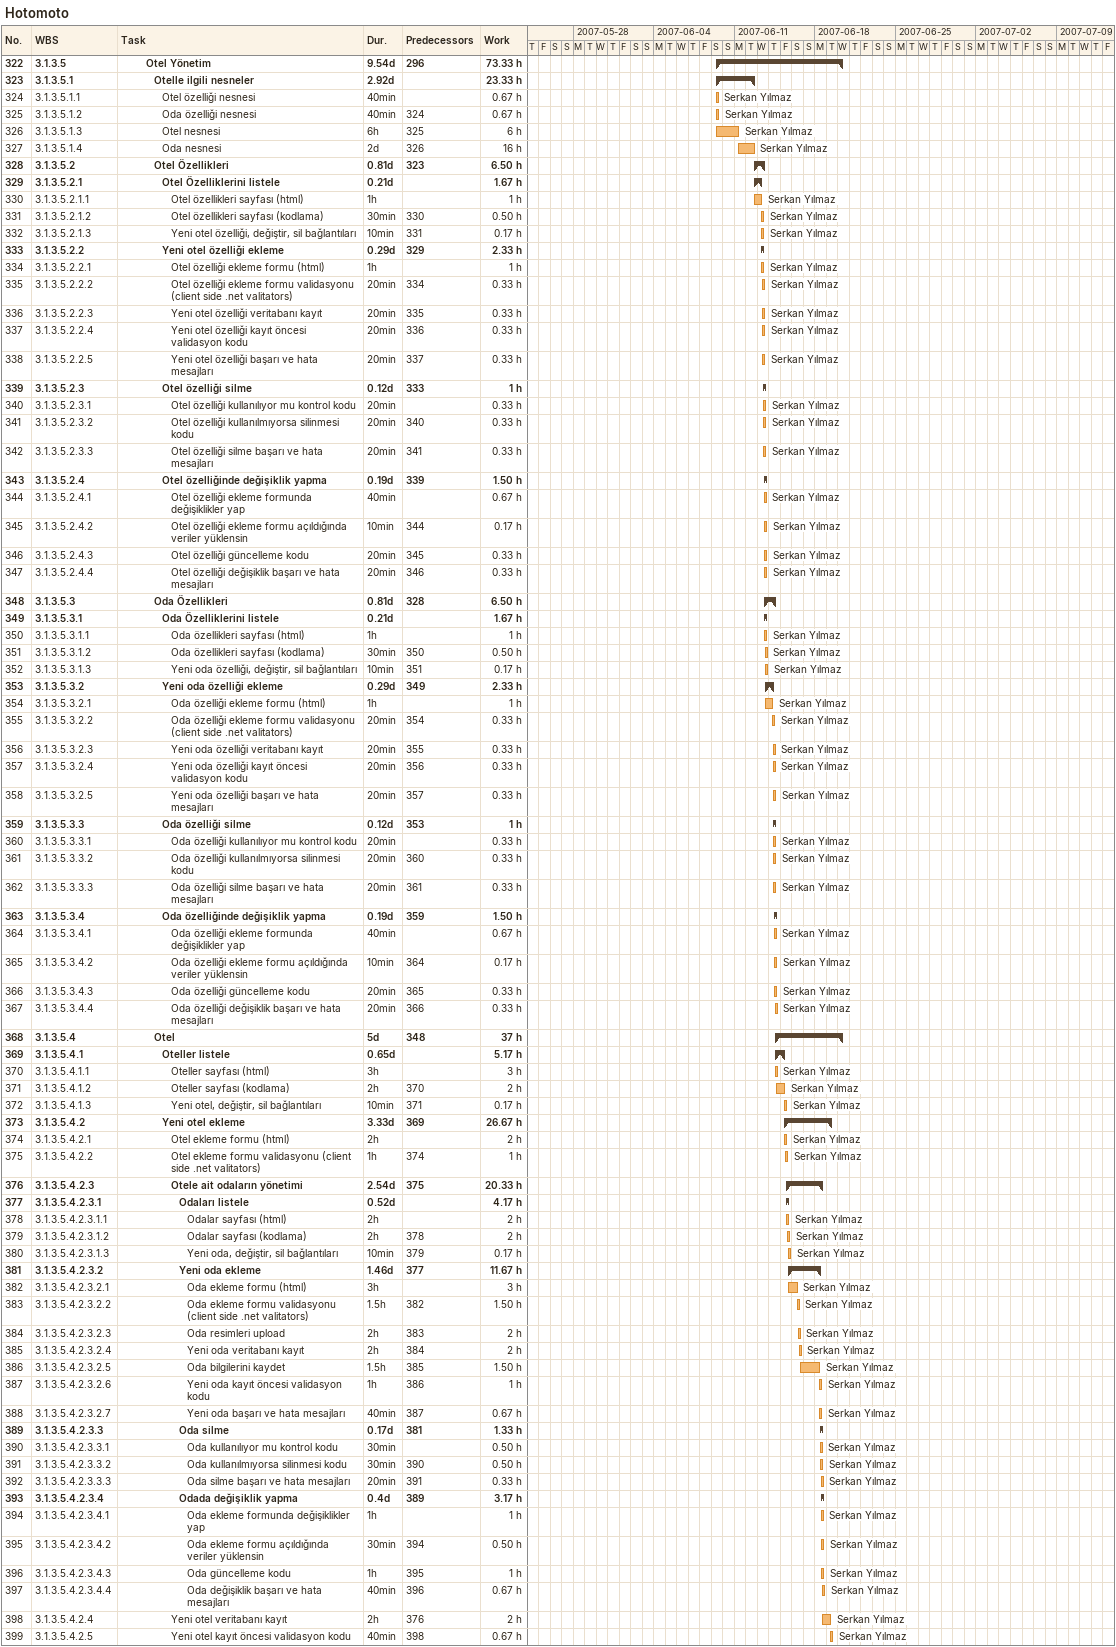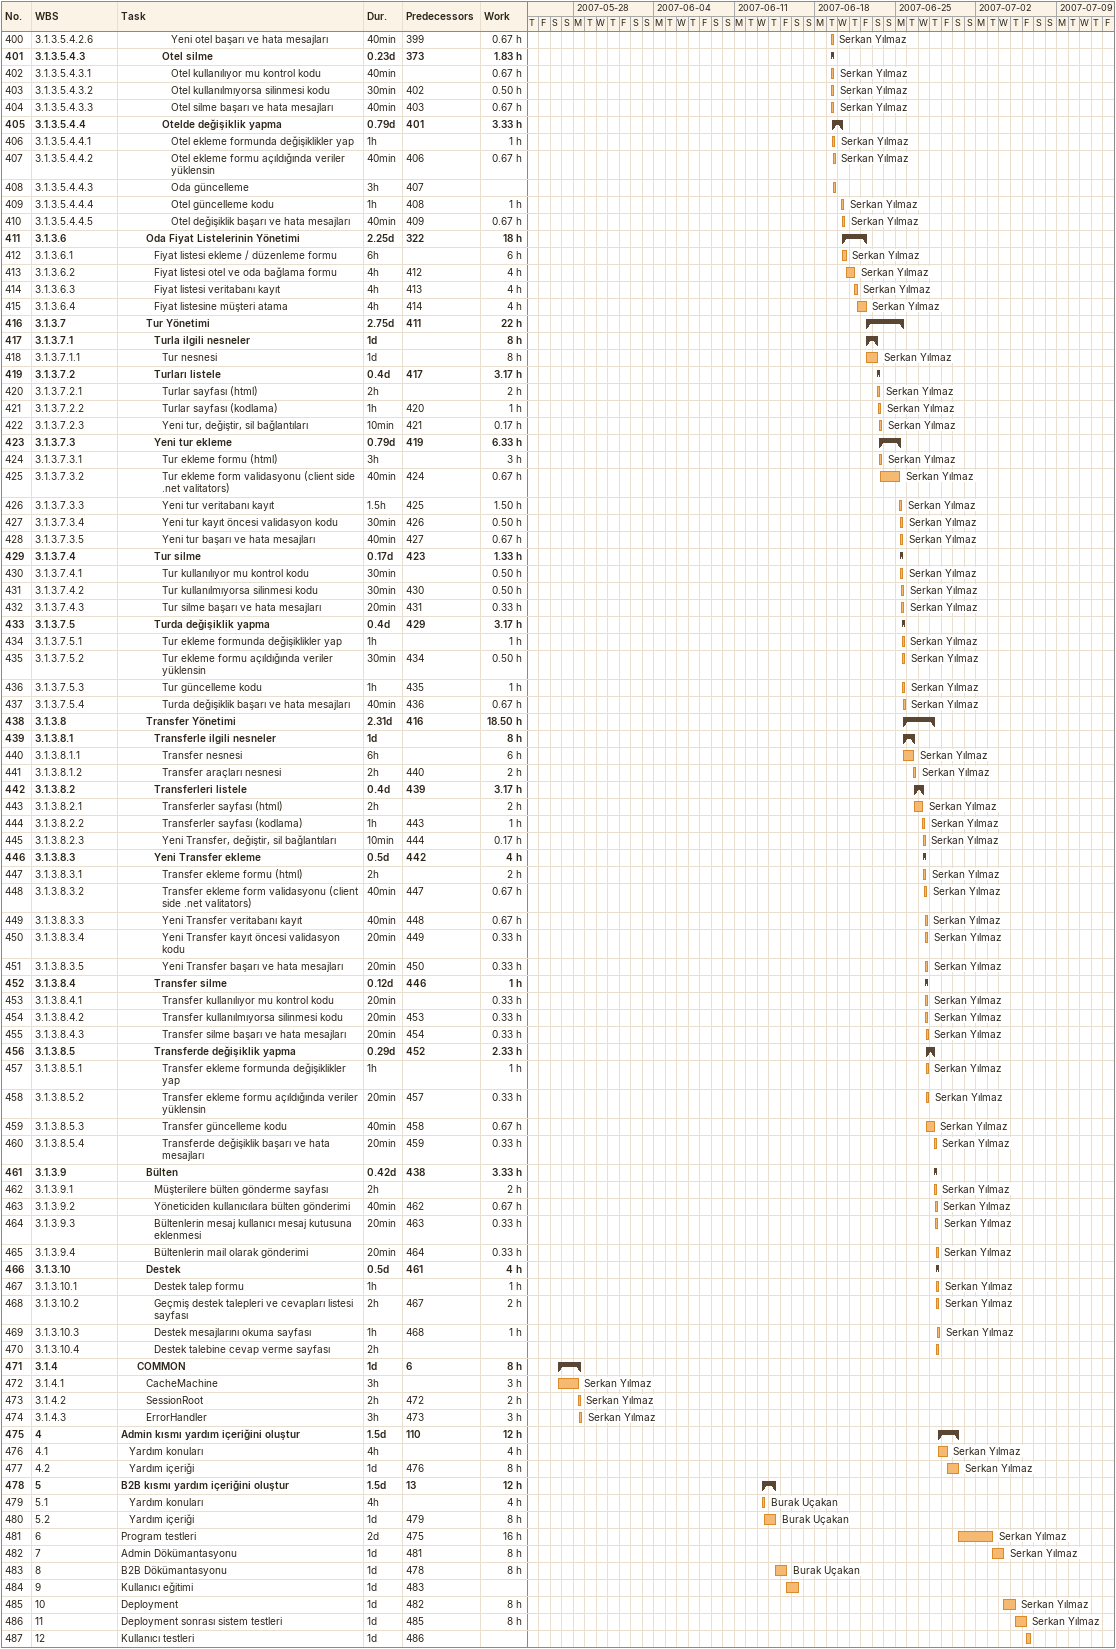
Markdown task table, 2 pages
Hotomoto

| ID | WBS | Task | Duration | Start | Finish | Predecessors | Resources | Work (h) |
|---|---|---|---|---|---|---|---|---|
| 322 | 3.1.3.5 | **Otel Yönetim** | 9.54d | 2007-06-09 | 2007-06-20 | 296 |  | 73.33 |
| 323 | 3.1.3.5.1 | **Otelle ilgili nesneler** | 2.92d | 2007-06-09 | 2007-06-12 |  |  | 23.33 |
| 324 | 3.1.3.5.1.1 | Otel özelliği nesnesi | 40min | 2007-06-09 | 2007-06-09 |  | Serkan Yılmaz | 0.67 |
| 325 | 3.1.3.5.1.2 | Oda özelliği nesnesi | 40min | 2007-06-09 | 2007-06-09 | 324 | Serkan Yılmaz | 0.67 |
| 326 | 3.1.3.5.1.3 | Otel nesnesi | 6h | 2007-06-09 | 2007-06-11 | 325 | Serkan Yılmaz | 6 |
| 327 | 3.1.3.5.1.4 | Oda nesnesi | 2d | 2007-06-11 | 2007-06-12 | 326 | Serkan Yılmaz | 16 |
| 328 | 3.1.3.5.2 | **Otel Özellikleri** | 0.81d | 2007-06-12 | 2007-06-13 | 323 |  | 6.50 |
| 329 | 3.1.3.5.2.1 | **Otel Özelliklerini listele** | 0.21d | 2007-06-12 | 2007-06-13 |  |  | 1.67 |
| 330 | 3.1.3.5.2.1.1 | Otel özellikleri sayfası (html) | 1h | 2007-06-12 | 2007-06-13 |  | Serkan Yılmaz | 1 |
| 331 | 3.1.3.5.2.1.2 | Otel özellikleri sayfası (kodlama) | 30min | 2007-06-13 | 2007-06-13 | 330 | Serkan Yılmaz | 0.50 |
| 332 | 3.1.3.5.2.1.3 | Yeni otel özelliği, değiştir, sil bağlantıları | 10min | 2007-06-13 | 2007-06-13 | 331 | Serkan Yılmaz | 0.17 |
| 333 | 3.1.3.5.2.2 | **Yeni otel özelliği ekleme** | 0.29d | 2007-06-13 | 2007-06-13 | 329 |  | 2.33 |
| 334 | 3.1.3.5.2.2.1 | Otel özelliği ekleme formu (html) | 1h | 2007-06-13 | 2007-06-13 |  | Serkan Yılmaz | 1 |
| 335 | 3.1.3.5.2.2.2 | Otel özelliği ekleme formu validasyonu (client side .net valitators) | 20min | 2007-06-13 | 2007-06-13 | 334 | Serkan Yılmaz | 0.33 |
| 336 | 3.1.3.5.2.2.3 | Yeni otel özelliği veritabanı kayıt | 20min | 2007-06-13 | 2007-06-13 | 335 | Serkan Yılmaz | 0.33 |
| 337 | 3.1.3.5.2.2.4 | Yeni otel özelliği kayıt öncesi validasyon kodu | 20min | 2007-06-13 | 2007-06-13 | 336 | Serkan Yılmaz | 0.33 |
| 338 | 3.1.3.5.2.2.5 | Yeni otel özelliği başarı ve hata mesajları | 20min | 2007-06-13 | 2007-06-13 | 337 | Serkan Yılmaz | 0.33 |
| 339 | 3.1.3.5.2.3 | **Otel özelliği silme** | 0.12d | 2007-06-13 | 2007-06-13 | 333 |  | 1 |
| 340 | 3.1.3.5.2.3.1 | Otel özelliği kullanılıyor mu kontrol kodu | 20min | 2007-06-13 | 2007-06-13 |  | Serkan Yılmaz | 0.33 |
| 341 | 3.1.3.5.2.3.2 | Otel özelliği kullanılmıyorsa silinmesi kodu | 20min | 2007-06-13 | 2007-06-13 | 340 | Serkan Yılmaz | 0.33 |
| 342 | 3.1.3.5.2.3.3 | Otel özelliği silme başarı ve hata mesajları | 20min | 2007-06-13 | 2007-06-13 | 341 | Serkan Yılmaz | 0.33 |
| 343 | 3.1.3.5.2.4 | **Otel özelliğinde değişiklik yapma** | 0.19d | 2007-06-13 | 2007-06-13 | 339 |  | 1.50 |
| 344 | 3.1.3.5.2.4.1 | Otel özelliği ekleme formunda değişiklikler yap | 40min | 2007-06-13 | 2007-06-13 |  | Serkan Yılmaz | 0.67 |
| 345 | 3.1.3.5.2.4.2 | Otel özelliği ekleme formu açıldığında veriler yüklensin | 10min | 2007-06-13 | 2007-06-13 | 344 | Serkan Yılmaz | 0.17 |
| 346 | 3.1.3.5.2.4.3 | Otel özelliği güncelleme kodu | 20min | 2007-06-13 | 2007-06-13 | 345 | Serkan Yılmaz | 0.33 |
| 347 | 3.1.3.5.2.4.4 | Otel özelliği değişiklik başarı ve hata mesajları | 20min | 2007-06-13 | 2007-06-13 | 346 | Serkan Yılmaz | 0.33 |
| 348 | 3.1.3.5.3 | **Oda Özellikleri** | 0.81d | 2007-06-13 | 2007-06-14 | 328 |  | 6.50 |
| 349 | 3.1.3.5.3.1 | **Oda Özelliklerini listele** | 0.21d | 2007-06-13 | 2007-06-13 |  |  | 1.67 |
| 350 | 3.1.3.5.3.1.1 | Oda özellikleri sayfası (html) | 1h | 2007-06-13 | 2007-06-13 |  | Serkan Yılmaz | 1 |
| 351 | 3.1.3.5.3.1.2 | Oda özellikleri sayfası (kodlama) | 30min | 2007-06-13 | 2007-06-13 | 350 | Serkan Yılmaz | 0.50 |
| 352 | 3.1.3.5.3.1.3 | Yeni oda özelliği, değiştir, sil bağlantıları | 10min | 2007-06-13 | 2007-06-13 | 351 | Serkan Yılmaz | 0.17 |
| 353 | 3.1.3.5.3.2 | **Yeni oda özelliği ekleme** | 0.29d | 2007-06-13 | 2007-06-14 | 349 |  | 2.33 |
| 354 | 3.1.3.5.3.2.1 | Oda özelliği ekleme formu (html) | 1h | 2007-06-13 | 2007-06-14 |  | Serkan Yılmaz | 1 |
| 355 | 3.1.3.5.3.2.2 | Oda özelliği ekleme formu validasyonu (client side .net valitators) | 20min | 2007-06-14 | 2007-06-14 | 354 | Serkan Yılmaz | 0.33 |
| 356 | 3.1.3.5.3.2.3 | Yeni oda özelliği veritabanı kayıt | 20min | 2007-06-14 | 2007-06-14 | 355 | Serkan Yılmaz | 0.33 |
| 357 | 3.1.3.5.3.2.4 | Yeni oda özelliği kayıt öncesi validasyon kodu | 20min | 2007-06-14 | 2007-06-14 | 356 | Serkan Yılmaz | 0.33 |
| 358 | 3.1.3.5.3.2.5 | Yeni oda özelliği başarı ve hata mesajları | 20min | 2007-06-14 | 2007-06-14 | 357 | Serkan Yılmaz | 0.33 |
| 359 | 3.1.3.5.3.3 | **Oda özelliği silme** | 0.12d | 2007-06-14 | 2007-06-14 | 353 |  | 1 |
| 360 | 3.1.3.5.3.3.1 | Oda özelliği kullanılıyor mu kontrol kodu | 20min | 2007-06-14 | 2007-06-14 |  | Serkan Yılmaz | 0.33 |
| 361 | 3.1.3.5.3.3.2 | Oda özelliği kullanılmıyorsa silinmesi kodu | 20min | 2007-06-14 | 2007-06-14 | 360 | Serkan Yılmaz | 0.33 |
| 362 | 3.1.3.5.3.3.3 | Oda özelliği silme başarı ve hata mesajları | 20min | 2007-06-14 | 2007-06-14 | 361 | Serkan Yılmaz | 0.33 |
| 363 | 3.1.3.5.3.4 | **Oda özelliğinde değişiklik yapma** | 0.19d | 2007-06-14 | 2007-06-14 | 359 |  | 1.50 |
| 364 | 3.1.3.5.3.4.1 | Oda özelliği ekleme formunda değişiklikler yap | 40min | 2007-06-14 | 2007-06-14 |  | Serkan Yılmaz | 0.67 |
| 365 | 3.1.3.5.3.4.2 | Oda özelliği ekleme formu açıldığında veriler yüklensin | 10min | 2007-06-14 | 2007-06-14 | 364 | Serkan Yılmaz | 0.17 |
| 366 | 3.1.3.5.3.4.3 | Oda özelliği güncelleme kodu | 20min | 2007-06-14 | 2007-06-14 | 365 | Serkan Yılmaz | 0.33 |
| 367 | 3.1.3.5.3.4.4 | Oda özelliği değişiklik başarı ve hata mesajları | 20min | 2007-06-14 | 2007-06-14 | 366 | Serkan Yılmaz | 0.33 |
| 368 | 3.1.3.5.4 | **Otel** | 5d | 2007-06-14 | 2007-06-20 | 348 |  | 37 |
| 369 | 3.1.3.5.4.1 | **Oteller listele** | 0.65d | 2007-06-14 | 2007-06-15 |  |  | 5.17 |
| 370 | 3.1.3.5.4.1.1 | Oteller sayfası (html) | 3h | 2007-06-14 | 2007-06-14 |  | Serkan Yılmaz | 3 |
| 371 | 3.1.3.5.4.1.2 | Oteller sayfası (kodlama) | 2h | 2007-06-14 | 2007-06-15 | 370 | Serkan Yılmaz | 2 |
| 372 | 3.1.3.5.4.1.3 | Yeni otel, değiştir, sil bağlantıları | 10min | 2007-06-15 | 2007-06-15 | 371 | Serkan Yılmaz | 0.17 |
| 373 | 3.1.3.5.4.2 | **Yeni otel ekleme** | 3.33d | 2007-06-15 | 2007-06-19 | 369 |  | 26.67 |
| 374 | 3.1.3.5.4.2.1 | Otel ekleme formu (html) | 2h | 2007-06-15 | 2007-06-15 |  | Serkan Yılmaz | 2 |
| 375 | 3.1.3.5.4.2.2 | Otel ekleme formu validasyonu (client side .net valitators) | 1h | 2007-06-15 | 2007-06-15 | 374 | Serkan Yılmaz | 1 |
| 376 | 3.1.3.5.4.2.3 | **Otele ait odaların yönetimi** | 2.54d | 2007-06-15 | 2007-06-18 | 375 |  | 20.33 |
| 377 | 3.1.3.5.4.2.3.1 | **Odaları listele** | 0.52d | 2007-06-15 | 2007-06-15 |  |  | 4.17 |
| 378 | 3.1.3.5.4.2.3.1.1 | Odalar sayfası (html) | 2h | 2007-06-15 | 2007-06-15 |  | Serkan Yılmaz | 2 |
| 379 | 3.1.3.5.4.2.3.1.2 | Odalar sayfası (kodlama) | 2h | 2007-06-15 | 2007-06-15 | 378 | Serkan Yılmaz | 2 |
| 380 | 3.1.3.5.4.2.3.1.3 | Yeni oda, değiştir, sil bağlantıları | 10min | 2007-06-15 | 2007-06-15 | 379 | Serkan Yılmaz | 0.17 |
| 381 | 3.1.3.5.4.2.3.2 | **Yeni oda ekleme** | 1.46d | 2007-06-15 | 2007-06-18 | 377 |  | 11.67 |
| 382 | 3.1.3.5.4.2.3.2.1 | Oda ekleme formu (html) | 3h | 2007-06-15 | 2007-06-16 |  | Serkan Yılmaz | 3 |
| 383 | 3.1.3.5.4.2.3.2.2 | Oda ekleme formu validasyonu (client side .net valitators) | 1.5h | 2007-06-16 | 2007-06-16 | 382 | Serkan Yılmaz | 1.50 |
| 384 | 3.1.3.5.4.2.3.2.3 | Oda resimleri upload | 2h | 2007-06-16 | 2007-06-16 | 383 | Serkan Yılmaz | 2 |
| 385 | 3.1.3.5.4.2.3.2.4 | Yeni oda veritabanı kayıt | 2h | 2007-06-16 | 2007-06-16 | 384 | Serkan Yılmaz | 2 |
| 386 | 3.1.3.5.4.2.3.2.5 | Oda bilgilerini kaydet | 1.5h | 2007-06-16 | 2007-06-18 | 385 | Serkan Yılmaz | 1.50 |
| 387 | 3.1.3.5.4.2.3.2.6 | Yeni oda kayıt öncesi validasyon kodu | 1h | 2007-06-18 | 2007-06-18 | 386 | Serkan Yılmaz | 1 |
| 388 | 3.1.3.5.4.2.3.2.7 | Yeni oda başarı ve hata mesajları | 40min | 2007-06-18 | 2007-06-18 | 387 | Serkan Yılmaz | 0.67 |
| 389 | 3.1.3.5.4.2.3.3 | **Oda silme** | 0.17d | 2007-06-18 | 2007-06-18 | 381 |  | 1.33 |
| 390 | 3.1.3.5.4.2.3.3.1 | Oda kullanılıyor mu kontrol kodu | 30min | 2007-06-18 | 2007-06-18 |  | Serkan Yılmaz | 0.50 |
| 391 | 3.1.3.5.4.2.3.3.2 | Oda kullanılmıyorsa silinmesi kodu | 30min | 2007-06-18 | 2007-06-18 | 390 | Serkan Yılmaz | 0.50 |
| 392 | 3.1.3.5.4.2.3.3.3 | Oda silme başarı ve hata mesajları | 20min | 2007-06-18 | 2007-06-18 | 391 | Serkan Yılmaz | 0.33 |
| 393 | 3.1.3.5.4.2.3.4 | **Odada değişiklik yapma** | 0.4d | 2007-06-18 | 2007-06-18 | 389 |  | 3.17 |
| 394 | 3.1.3.5.4.2.3.4.1 | Oda ekleme formunda değişiklikler yap | 1h | 2007-06-18 | 2007-06-18 |  | Serkan Yılmaz | 1 |
| 395 | 3.1.3.5.4.2.3.4.2 | Oda ekleme formu açıldığında veriler yüklensin | 30min | 2007-06-18 | 2007-06-18 | 394 | Serkan Yılmaz | 0.50 |
| 396 | 3.1.3.5.4.2.3.4.3 | Oda güncelleme kodu | 1h | 2007-06-18 | 2007-06-18 | 395 | Serkan Yılmaz | 1 |
| 397 | 3.1.3.5.4.2.3.4.4 | Oda değişiklik başarı ve hata mesajları | 40min | 2007-06-18 | 2007-06-18 | 396 | Serkan Yılmaz | 0.67 |
| 398 | 3.1.3.5.4.2.4 | Yeni otel veritabanı kayıt | 2h | 2007-06-18 | 2007-06-19 | 376 | Serkan Yılmaz | 2 |
| 399 | 3.1.3.5.4.2.5 | Yeni otel kayıt öncesi validasyon kodu | 40min | 2007-06-19 | 2007-06-19 | 398 | Serkan Yılmaz | 0.67 |
| 400 | 3.1.3.5.4.2.6 | Yeni otel başarı ve hata mesajları | 40min | 2007-06-19 | 2007-06-19 | 399 | Serkan Yılmaz | 0.67 |
| 401 | 3.1.3.5.4.3 | **Otel silme** | 0.23d | 2007-06-19 | 2007-06-19 | 373 |  | 1.83 |
| 402 | 3.1.3.5.4.3.1 | Otel kullanılıyor mu kontrol kodu | 40min | 2007-06-19 | 2007-06-19 |  | Serkan Yılmaz | 0.67 |
| 403 | 3.1.3.5.4.3.2 | Otel kullanılmıyorsa silinmesi kodu | 30min | 2007-06-19 | 2007-06-19 | 402 | Serkan Yılmaz | 0.50 |
| 404 | 3.1.3.5.4.3.3 | Otel silme başarı ve hata mesajları | 40min | 2007-06-19 | 2007-06-19 | 403 | Serkan Yılmaz | 0.67 |
| 405 | 3.1.3.5.4.4 | **Otelde değişiklik yapma** | 0.79d | 2007-06-19 | 2007-06-20 | 401 |  | 3.33 |
| 406 | 3.1.3.5.4.4.1 | Otel ekleme formunda değişiklikler yap | 1h | 2007-06-19 | 2007-06-19 |  | Serkan Yılmaz | 1 |
| 407 | 3.1.3.5.4.4.2 | Otel ekleme formu açıldığında veriler yüklensin | 40min | 2007-06-19 | 2007-06-19 | 406 | Serkan Yılmaz | 0.67 |
| 408 | 3.1.3.5.4.4.3 | Oda güncelleme | 3h | 2007-06-19 | 2007-06-19 | 407 |  |  |
| 409 | 3.1.3.5.4.4.4 | Otel güncelleme kodu | 1h | 2007-06-20 | 2007-06-20 | 408 | Serkan Yılmaz | 1 |
| 410 | 3.1.3.5.4.4.5 | Otel değişiklik başarı ve hata mesajları | 40min | 2007-06-20 | 2007-06-20 | 409 | Serkan Yılmaz | 0.67 |
| 411 | 3.1.3.6 | **Oda Fiyat Listelerinin Yönetimi** | 2.25d | 2007-06-20 | 2007-06-22 | 322 |  | 18 |
| 412 | 3.1.3.6.1 | Fiyat listesi ekleme / düzenleme formu | 6h | 2007-06-20 | 2007-06-20 |  | Serkan Yılmaz | 6 |
| 413 | 3.1.3.6.2 | Fiyat listesi otel ve oda bağlama formu | 4h | 2007-06-20 | 2007-06-21 | 412 | Serkan Yılmaz | 4 |
| 414 | 3.1.3.6.3 | Fiyat listesi veritabanı kayıt | 4h | 2007-06-21 | 2007-06-21 | 413 | Serkan Yılmaz | 4 |
| 415 | 3.1.3.6.4 | Fiyat listesine müşteri atama | 4h | 2007-06-21 | 2007-06-22 | 414 | Serkan Yılmaz | 4 |
| 416 | 3.1.3.7 | **Tur Yönetimi** | 2.75d | 2007-06-22 | 2007-06-25 | 411 |  | 22 |
| 417 | 3.1.3.7.1 | **Turla ilgili nesneler** | 1d | 2007-06-22 | 2007-06-23 |  |  | 8 |
| 418 | 3.1.3.7.1.1 | Tur nesnesi | 1d | 2007-06-22 | 2007-06-23 |  | Serkan Yılmaz | 8 |
| 419 | 3.1.3.7.2 | **Turları listele** | 0.4d | 2007-06-23 | 2007-06-23 | 417 |  | 3.17 |
| 420 | 3.1.3.7.2.1 | Turlar sayfası (html) | 2h | 2007-06-23 | 2007-06-23 |  | Serkan Yılmaz | 2 |
| 421 | 3.1.3.7.2.2 | Turlar sayfası (kodlama) | 1h | 2007-06-23 | 2007-06-23 | 420 | Serkan Yılmaz | 1 |
| 422 | 3.1.3.7.2.3 | Yeni tur, değiştir, sil bağlantıları | 10min | 2007-06-23 | 2007-06-23 | 421 | Serkan Yılmaz | 0.17 |
| 423 | 3.1.3.7.3 | **Yeni tur ekleme** | 0.79d | 2007-06-23 | 2007-06-25 | 419 |  | 6.33 |
| 424 | 3.1.3.7.3.1 | Tur ekleme formu (html) | 3h | 2007-06-23 | 2007-06-23 |  | Serkan Yılmaz | 3 |
| 425 | 3.1.3.7.3.2 | Tur ekleme form validasyonu (client side .net valitators) | 40min | 2007-06-23 | 2007-06-25 | 424 | Serkan Yılmaz | 0.67 |
| 426 | 3.1.3.7.3.3 | Yeni tur veritabanı kayıt | 1.5h | 2007-06-25 | 2007-06-25 | 425 | Serkan Yılmaz | 1.50 |
| 427 | 3.1.3.7.3.4 | Yeni tur kayıt öncesi validasyon kodu | 30min | 2007-06-25 | 2007-06-25 | 426 | Serkan Yılmaz | 0.50 |
| 428 | 3.1.3.7.3.5 | Yeni tur başarı ve hata mesajları | 40min | 2007-06-25 | 2007-06-25 | 427 | Serkan Yılmaz | 0.67 |
| 429 | 3.1.3.7.4 | **Tur silme** | 0.17d | 2007-06-25 | 2007-06-25 | 423 |  | 1.33 |
| 430 | 3.1.3.7.4.1 | Tur kullanılıyor mu kontrol kodu | 30min | 2007-06-25 | 2007-06-25 |  | Serkan Yılmaz | 0.50 |
| 431 | 3.1.3.7.4.2 | Tur kullanılmıyorsa silinmesi kodu | 30min | 2007-06-25 | 2007-06-25 | 430 | Serkan Yılmaz | 0.50 |
| 432 | 3.1.3.7.4.3 | Tur silme başarı ve hata mesajları | 20min | 2007-06-25 | 2007-06-25 | 431 | Serkan Yılmaz | 0.33 |
| 433 | 3.1.3.7.5 | **Turda değişiklik yapma** | 0.4d | 2007-06-25 | 2007-06-25 | 429 |  | 3.17 |
| 434 | 3.1.3.7.5.1 | Tur ekleme formunda değişiklikler yap | 1h | 2007-06-25 | 2007-06-25 |  | Serkan Yılmaz | 1 |
| 435 | 3.1.3.7.5.2 | Tur ekleme formu açıldığında veriler yüklensin | 30min | 2007-06-25 | 2007-06-25 | 434 | Serkan Yılmaz | 0.50 |
| 436 | 3.1.3.7.5.3 | Tur güncelleme kodu | 1h | 2007-06-25 | 2007-06-25 | 435 | Serkan Yılmaz | 1 |
| 437 | 3.1.3.7.5.4 | Turda değişiklik başarı ve hata mesajları | 40min | 2007-06-25 | 2007-06-25 | 436 | Serkan Yılmaz | 0.67 |
| 438 | 3.1.3.8 | **Transfer Yönetimi** | 2.31d | 2007-06-25 | 2007-06-28 | 416 |  | 18.50 |
| 439 | 3.1.3.8.1 | **Transferle ilgili nesneler** | 1d | 2007-06-25 | 2007-06-26 |  |  | 8 |
| 440 | 3.1.3.8.1.1 | Transfer nesnesi | 6h | 2007-06-25 | 2007-06-26 |  | Serkan Yılmaz | 6 |
| 441 | 3.1.3.8.1.2 | Transfer araçları nesnesi | 2h | 2007-06-26 | 2007-06-26 | 440 | Serkan Yılmaz | 2 |
| 442 | 3.1.3.8.2 | **Transferleri listele** | 0.4d | 2007-06-26 | 2007-06-27 | 439 |  | 3.17 |
| 443 | 3.1.3.8.2.1 | Transferler sayfası (html) | 2h | 2007-06-26 | 2007-06-27 |  | Serkan Yılmaz | 2 |
| 444 | 3.1.3.8.2.2 | Transferler sayfası (kodlama) | 1h | 2007-06-27 | 2007-06-27 | 443 | Serkan Yılmaz | 1 |
| 445 | 3.1.3.8.2.3 | Yeni Transfer, değiştir, sil bağlantıları | 10min | 2007-06-27 | 2007-06-27 | 444 | Serkan Yılmaz | 0.17 |
| 446 | 3.1.3.8.3 | **Yeni Transfer ekleme** | 0.5d | 2007-06-27 | 2007-06-27 | 442 |  | 4 |
| 447 | 3.1.3.8.3.1 | Transfer ekleme formu (html) | 2h | 2007-06-27 | 2007-06-27 |  | Serkan Yılmaz | 2 |
| 448 | 3.1.3.8.3.2 | Transfer ekleme form validasyonu (client side .net valitators) | 40min | 2007-06-27 | 2007-06-27 | 447 | Serkan Yılmaz | 0.67 |
| 449 | 3.1.3.8.3.3 | Yeni Transfer veritabanı kayıt | 40min | 2007-06-27 | 2007-06-27 | 448 | Serkan Yılmaz | 0.67 |
| 450 | 3.1.3.8.3.4 | Yeni Transfer kayıt öncesi validasyon kodu | 20min | 2007-06-27 | 2007-06-27 | 449 | Serkan Yılmaz | 0.33 |
| 451 | 3.1.3.8.3.5 | Yeni Transfer başarı ve hata mesajları | 20min | 2007-06-27 | 2007-06-27 | 450 | Serkan Yılmaz | 0.33 |
| 452 | 3.1.3.8.4 | **Transfer silme** | 0.12d | 2007-06-27 | 2007-06-27 | 446 |  | 1 |
| 453 | 3.1.3.8.4.1 | Transfer kullanılıyor mu kontrol kodu | 20min | 2007-06-27 | 2007-06-27 |  | Serkan Yılmaz | 0.33 |
| 454 | 3.1.3.8.4.2 | Transfer kullanılmıyorsa silinmesi kodu | 20min | 2007-06-27 | 2007-06-27 | 453 | Serkan Yılmaz | 0.33 |
| 455 | 3.1.3.8.4.3 | Transfer silme başarı ve hata mesajları | 20min | 2007-06-27 | 2007-06-27 | 454 | Serkan Yılmaz | 0.33 |
| 456 | 3.1.3.8.5 | **Transferde değişiklik yapma** | 0.29d | 2007-06-27 | 2007-06-28 | 452 |  | 2.33 |
| 457 | 3.1.3.8.5.1 | Transfer ekleme formunda değişiklikler yap | 1h | 2007-06-27 | 2007-06-27 |  | Serkan Yılmaz | 1 |
| 458 | 3.1.3.8.5.2 | Transfer ekleme formu açıldığında veriler yüklensin | 20min | 2007-06-27 | 2007-06-27 | 457 | Serkan Yılmaz | 0.33 |
| 459 | 3.1.3.8.5.3 | Transfer güncelleme kodu | 40min | 2007-06-27 | 2007-06-28 | 458 | Serkan Yılmaz | 0.67 |
| 460 | 3.1.3.8.5.4 | Transferde değişiklik başarı ve hata mesajları | 20min | 2007-06-28 | 2007-06-28 | 459 | Serkan Yılmaz | 0.33 |
| 461 | 3.1.3.9 | **Bülten** | 0.42d | 2007-06-28 | 2007-06-28 | 438 |  | 3.33 |
| 462 | 3.1.3.9.1 | Müşterilere bülten gönderme sayfası | 2h | 2007-06-28 | 2007-06-28 |  | Serkan Yılmaz | 2 |
| 463 | 3.1.3.9.2 | Yöneticiden kullanıcılara bülten gönderimi | 40min | 2007-06-28 | 2007-06-28 | 462 | Serkan Yılmaz | 0.67 |
| 464 | 3.1.3.9.3 | Bültenlerin mesaj kullanıcı mesaj kutusuna eklenmesi | 20min | 2007-06-28 | 2007-06-28 | 463 | Serkan Yılmaz | 0.33 |
| 465 | 3.1.3.9.4 | Bültenlerin mail olarak gönderimi | 20min | 2007-06-28 | 2007-06-28 | 464 | Serkan Yılmaz | 0.33 |
| 466 | 3.1.3.10 | **Destek** | 0.5d | 2007-06-28 | 2007-06-28 | 461 |  | 4 |
| 467 | 3.1.3.10.1 | Destek talep formu | 1h | 2007-06-28 | 2007-06-28 |  | Serkan Yılmaz | 1 |
| 468 | 3.1.3.10.2 | Geçmiş destek talepleri ve cevapları listesi sayfası | 2h | 2007-06-28 | 2007-06-28 | 467 | Serkan Yılmaz | 2 |
| 469 | 3.1.3.10.3 | Destek mesajlarını okuma sayfası | 1h | 2007-06-28 | 2007-06-28 | 468 | Serkan Yılmaz | 1 |
| 470 | 3.1.3.10.4 | Destek talebine cevap verme sayfası | 2h | 2007-06-28 | 2007-06-28 |  |  |  |
| 471 | 3.1.4 | **COMMON** | 1d | 2007-05-26 | 2007-05-28 | 6 |  | 8 |
| 472 | 3.1.4.1 | CacheMachine | 3h | 2007-05-26 | 2007-05-28 |  | Serkan Yılmaz | 3 |
| 473 | 3.1.4.2 | SessionRoot | 2h | 2007-05-28 | 2007-05-28 | 472 | Serkan Yılmaz | 2 |
| 474 | 3.1.4.3 | ErrorHandler | 3h | 2007-05-28 | 2007-05-28 | 473 | Serkan Yılmaz | 3 |
| 475 | 4 | **Admin kısmı yardım içeriğini oluştur** | 1.5d | 2007-06-28 | 2007-06-30 | 110 |  | 12 |
| 476 | 4.1 | Yardım konuları | 4h | 2007-06-28 | 2007-06-29 |  | Serkan Yılmaz | 4 |
| 477 | 4.2 | Yardım içeriği | 1d | 2007-06-29 | 2007-06-30 | 476 | Serkan Yılmaz | 8 |
| 478 | 5 | **B2B kısmı yardım içeriğini oluştur** | 1.5d | 2007-06-13 | 2007-06-14 | 13 |  | 12 |
| 479 | 5.1 | Yardım konuları | 4h | 2007-06-13 | 2007-06-13 |  | Burak Uçakan | 4 |
| 480 | 5.2 | Yardım içeriği | 1d | 2007-06-13 | 2007-06-14 | 479 | Burak Uçakan | 8 |
| 481 | 6 | Program testleri | 2d | 2007-06-30 | 2007-07-03 | 475 | Serkan Yılmaz | 16 |
| 482 | 7 | Admin Dökümantasyonu | 1d | 2007-07-03 | 2007-07-04 | 481 | Serkan Yılmaz | 8 |
| 483 | 8 | B2B Dökümantasyonu | 1d | 2007-06-14 | 2007-06-15 | 478 | Burak Uçakan | 8 |
| 484 | 9 | Kullanıcı eğitimi | 1d | 2007-06-15 | 2007-06-16 | 483 |  |  |
| 485 | 10 | Deployment | 1d | 2007-07-04 | 2007-07-05 | 482 | Serkan Yılmaz | 8 |
| 486 | 11 | Deployment sonrası sistem testleri | 1d | 2007-07-05 | 2007-07-06 | 485 | Serkan Yılmaz | 8 |
| 487 | 12 | Kullanıcı testleri | 1d | 2007-07-06 | 2007-07-06 | 486 |  |  |
